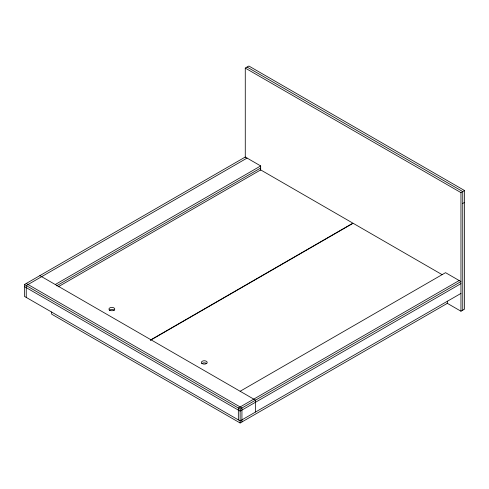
<?xml version="1.0" encoding="UTF-8"?>
<svg xmlns="http://www.w3.org/2000/svg" width="489" height="489" viewBox="0 0 489 489"><rect width="100%" height="100%" fill="white"/><g stroke="black" fill="none" stroke-linecap="round" stroke-linejoin="round"><path stroke-width="0.73" d="M245.27 157.794L245.27 68.087L248.864 66.015L464.55 190.539L464.55 309.134L460.956 311.212L447.062 303.186M460.956 293.418L240.136 420.913L24.45 296.383L24.45 284.525L245.27 157.036L260.674 165.93L260.674 170.245M247.067 158.075L26.247 285.564L26.247 297.422M55.263 284.525L260.674 165.93M56.583 285.839L260.674 168.008M58.105 286.86L260.674 169.903L352.905 223.155L150.337 340.106M150.545 340.222L353.113 223.271L442.05 274.616M245.27 68.087L460.956 192.611L464.55 190.539M462.753 203.436L464.55 202.397M240.136 391.261L445.546 272.666L460.956 281.56L240.136 409.048L24.45 284.525M459.159 280.521L238.339 408.015L238.339 419.874M460.956 283.638L240.136 411.127L24.45 286.603M51.669 311.939L51.669 314.176L240.136 422.985L447.349 303.351L447.349 301.12M247.067 67.054L462.753 191.578L462.753 310.173M39.853 275.631L255.539 400.155L255.539 412.013M26.247 283.486L241.933 408.015L241.933 421.946M460.956 192.611L460.956 311.212M240.136 409.048L240.136 422.985M201.774 363.682A2.903 1.675 0 0 1 206.804 363.682M109.34 310.313A2.903 1.675 0 0 1 114.371 310.313M202.238 363.627A2.903 1.675 0 0 0 207.098 362.875A2.903 1.675 0 0 0 203.54 360.821A2.903 1.675 0 0 0 202.238 363.627M109.799 310.258A2.903 1.675 0 0 0 114.658 309.506A2.903 1.675 0 0 0 111.101 307.453A2.903 1.675 0 0 0 109.799 310.258"/></g></svg>
